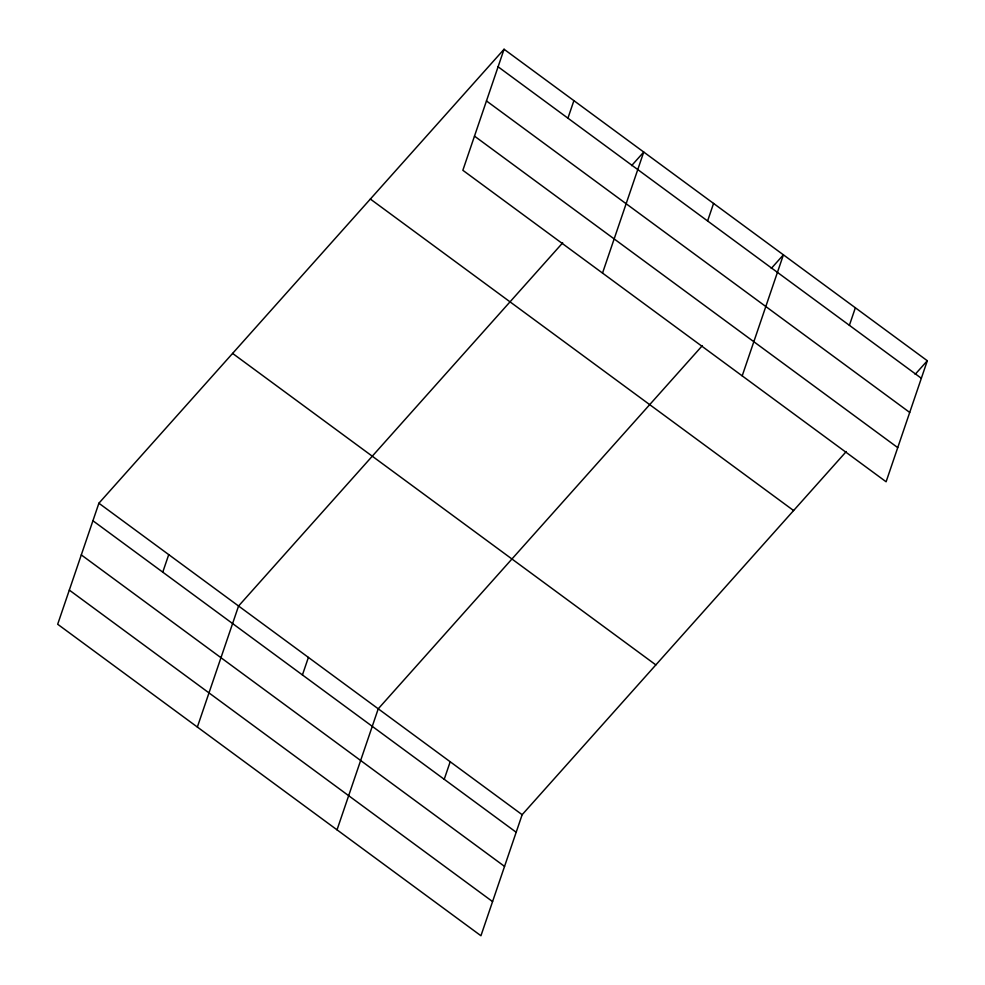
<?xml version="1.0" encoding="UTF-8"?>
<svg xmlns="http://www.w3.org/2000/svg" width="985" height="985" viewBox="0 0 985 985"><rect width="100%" height="100%" fill="white"/><g stroke="black" fill="none" stroke-linecap="round" stroke-linejoin="round"><path stroke-width="1.48" d="M504.061 49.25L462.851 170.294L886.106 481.776L927.316 360.744L504.061 49.25L98.894 503.224L57.684 624.256L480.939 935.75L522.149 814.706L846.275 451.536M162.759 572.15L168.73 554.617M197.357 727.053L238.567 606.009L562.694 242.839M302.432 674.947L308.403 657.414M567.926 118.188L573.898 100.642M337.03 829.838L378.24 708.806L702.367 345.624M602.524 273.079L643.734 152.047L631.582 165.665M444.223 779.295L450.194 761.762M707.599 220.972L713.571 203.439M742.197 375.876L783.407 254.832L771.255 268.449M849.39 325.321L855.362 307.788M915.151 374.362L927.316 360.744M498.09 66.783L921.344 378.277M486.467 100.938L909.709 412.432M474.487 136.127L897.729 447.621M370.36 199.056L793.602 510.55M232.595 353.406L655.85 664.9M98.894 503.224L522.149 814.706M92.922 520.757L516.177 832.251M81.299 554.912L504.554 866.406M69.319 590.101L492.574 901.595"/></g></svg>
